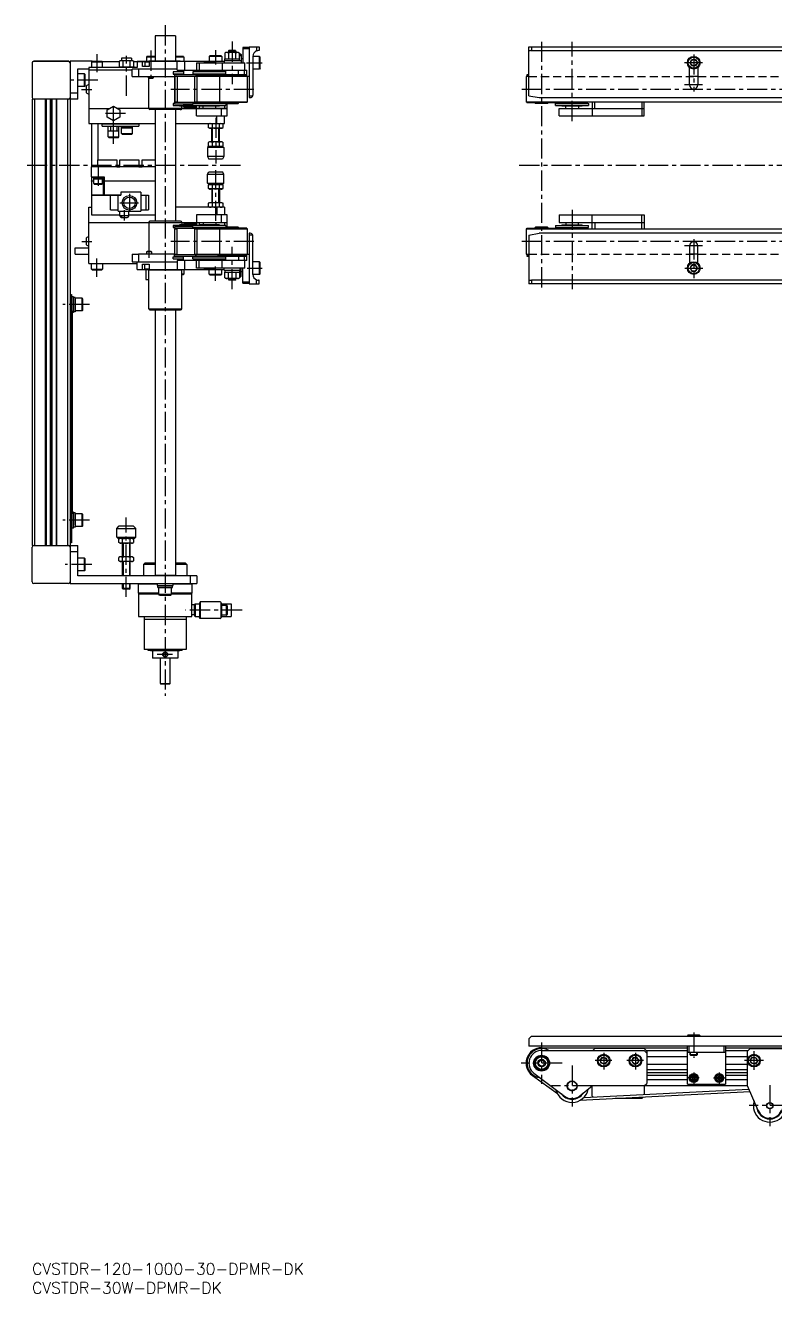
# Model space of a CAD drawing. Extents: x -5 to 1669, y -24 to 976.
# Drawn here: x -5 to 586, y -24 to 976 of the extents above; entities that cross this region are included whole.
import ezdxf

# ---------------------------------------------------------------- set-up
doc = ezdxf.new("R2010")
doc.units = 0
doc.header["$LTSCALE"] = 0.5
doc.linetypes.add('CENTER', pattern=[50.8, 31.75, -6.35, 6.35, -6.35])
doc.linetypes.add('DASHED', pattern=[19.05, 12.7, -6.35])
doc.layers.get('0').update_dxf_attribs({"linetype": 'CONTINUOUS'})
for name, color, linetype in [('MSM_CENTER', 1, 'CENTER'), ('MSM_CONTINUOUS', 7, 'CONTINUOUS'), ('MSM_DASHED', 4, 'DASHED'), ('MSM_NARROW', 5, 'CONTINUOUS'), ('MSM_PART_NUMBER', 7, 'CONTINUOUS')]:
    doc.layers.add(name, color=color, linetype=linetype)
doc.styles.get("Standard").update_dxf_attribs({"font": 'txt.shx', "height": 8, "bigfont": 'bigfont.shx'})

# ---------------------------------------------------------------- blocks, each defined once
blk = doc.blocks.new('*U88')
at = {"layer": 'MSM_PART_NUMBER'}
blk.add_text('CVSTDR-120-1000-30-DPMR-DK', height=9, dxfattribs=at).set_placement((0, -9))
blk = doc.blocks.new('*U89')
at = {"layer": 'MSM_PART_NUMBER'}
blk.add_text('CVSTDR-30W-DPMR-DK', height=9, dxfattribs=at).set_placement((0, -24))

msp = doc.modelspace()

# ---------------------------------------------------------------- linework, layer by layer
at = {"color": 7, "linetype": 'CONTINUOUS'}
for radius, start, end in [(13, 163.4273, 16.5727), (10.5, 184.7247, 355.2753)]:
    msp.add_arc((581.8, 124.3), radius, start, end, dxfattribs=at)
at = {"layer": 'MSM_CENTER'}
for p, q in [((105, 976.4), (105, 447.5)), ((157.8, 963.5), (157.8, 930.1)), ((401.8, 963.4), (401.8, 768.4)), ((425.8, 900.9), (425.8, 963.4)), ((51.2, 953.7), (51.2, 939.4)), ((74.5, 920.9), (74.5, 952.4)), ((93.7, 956.4), (93.7, 932.7)), ((144.7, 956.9), (144.7, 945.5)), ((521.8, 953.4), (521.8, 924.1)), ((169.2, 946.9), (181.5, 946.9)), ((528.8, 946.9), (514.6, 946.9)), ((528.8, 946.9), (514.6, 946.9)), ((51.9, 933.1), (30.9, 933.1)), ((39.1, 925.9), (47.1, 925.9)), ((175, 925.9), (109.3, 925.9)), ((1418, 925.9), (385.6, 925.9)), ((528.8, 929.4), (514.6, 929.4)), ((64.3, 896.8), (64.3, 915.2)), ((73.7, 906.9), (56.1, 906.9)), ((64.3, 882.8), (64.3, 901.2)), ((144.8, 903.4), (144.8, 867.5)), ((164.3, 865.9), (-5.3, 865.9)), ((164.3, 865.9), (-5.3, 865.9)), ((144.8, 822.1), (144.8, 862.2)), ((1416.1, 865.9), (383.7, 865.9)), ((52.1, 859.7), (52.1, 849.7)), ((76.8, 843.5), (76.8, 829.2)), ((69.2, 836.4), (84, 836.4)), ((72.8, 822.5), (72.8, 830.7)), ((425.8, 830.9), (425.8, 768.4)), ((39.2, 806), (47.1, 806)), ((175, 805.9), (109.3, 805.9)), ((157.8, 768.3), (157.8, 801.7)), ((1418, 805.9), (385.6, 805.9)), ((528.8, 802.4), (514.6, 802.4)), ((521.8, 807.6), (521.8, 776.9)), ((51.2, 778.1), (51.2, 792.4)), ((92.3, 793), (92.3, 799.1)), ((144.7, 774.8), (144.7, 786.2)), ((169.5, 784.9), (181.5, 784.9)), ((514.8, 784.9), (528.9, 784.9)), ((45.2, 756.1), (24.3, 756.1)), ((45.2, 586.1), (24.3, 586.1)), ((74.3, 525.5), (74.3, 588.3)), ((47.1, 551.1), (26.2, 551.1)), ((165.8, 515.1), (121.1, 515.1)), ((110.8, 480.1), (98.6, 480.1)), ((521.8, 182.1), (521.8, 162.1)), ((401.8, 174), (401.8, 141.6)), ((450.8, 166), (450.8, 152.9)), ((475.8, 166), (475.8, 152.9)), ((569.3, 167.3), (569.3, 152.4)), ((418, 157.8), (385.6, 157.8)), ((425.8, 156), (425.8, 123.6)), ((457.3, 159.8), (444.1, 159.8)), ((482.3, 159.8), (469.1, 159.8)), ((521.8, 150.5), (521.8, 141.6)), ((541.8, 150.5), (541.8, 141.6)), ((576.8, 159.8), (561.9, 159.8)), ((526.2, 146.1), (517.4, 146.1)), ((537.4, 146.1), (546.2, 146.1)), ((581.8, 140.5), (581.8, 108.1)), ((442, 139.8), (409.6, 139.8)), ((598, 124.3), (565.6, 124.3))]:
    msp.add_line(p, q, dxfattribs=at)
at = {"layer": 'MSM_CONTINUOUS'}
for p, q in [((113, 968.1), (97, 968.1)), ((97, 968.1), (97, 948.5)), ((113, 968.1), (113, 948.5)), ((74.5, 950.5), (70.5, 950.5)), ((70.5, 950.5), (70.5, 948.5)), ((78.5, 950.5), (74.5, 950.5)), ((78.5, 950.5), (78.5, 948.5)), ((90.6, 951.9), (90.2, 951.4)), ((97, 951.4), (90.2, 951.4)), ((90.2, 951.4), (90.2, 947.9)), ((97, 951.9), (90.6, 951.9)), ((119.4, 951.9), (113, 951.9)), ((119.8, 951.4), (113, 951.4)), ((119.4, 951.9), (119.8, 951.4)), ((119.8, 951.4), (119.8, 947.9)), ((140.3, 952.3), (139.7, 951.7)), ((149.7, 951.7), (139.7, 951.7)), ((139.7, 951.7), (139.7, 947.9)), ((149.1, 952.3), (140.3, 952.3)), ((149.1, 952.3), (149.7, 951.7)), ((149.7, 951.7), (149.7, 947.9)), ((152.8, 955), (152, 954.5)), ((152, 954.5), (152, 950)), ((162.8, 955), (152.8, 955)), ((155.3, 956.4), (154.8, 955.8)), ((160.8, 955.8), (154.8, 955.8)), ((154.8, 955.8), (154.8, 955)), ((154.9, 954.5), (154.9, 950)), ((160.3, 956.4), (155.3, 956.4)), ((160.3, 956.4), (160.8, 955.8)), ((160.7, 950), (160.7, 954.5)), ((160.8, 955.8), (160.8, 955)), ((162.8, 955), (163.6, 954.5)), ((164.2, 953.9), (163.5, 953.9)), ((164.8, 953.3), (163.5, 953.3)), ((164.2, 952.9), (163.5, 952.9)), ((164.8, 952.3), (163.5, 952.3)), ((163.6, 950), (163.6, 954.5)), ((164.2, 953.9), (164.8, 953.3)), ((164.2, 952.9), (164.8, 952.3)), ((164.8, 953.3), (164.8, 946.9)), ((166.1, 958.9), (166.1, 946.9)), ((171.1, 958.9), (166.1, 958.9)), ((171.1, 957.9), (166.1, 957.9)), ((171.1, 959.4), (171.1, 919.4)), ((171.1, 959.4), (179.1, 959.4)), ((174.1, 951.9), (174.1, 921.4)), ((179.4, 951.9), (174.1, 951.9)), ((177.1, 959.4), (177.1, 956.1)), ((179.1, 956.4), (178.6, 956.4)), ((179.1, 959.4), (179.1, 956.4)), ((179.4, 941.9), (179.4, 951.9)), ((180, 951.3), (179.4, 951.9)), ((180, 942.5), (180, 951.3)), ((391.8, 959.4), (1411.8, 959.4)), ((391.8, 920.9), (391.8, 959.4)), ((393.3, 956.4), (1411.8, 956.4)), ((393.8, 959.4), (393.8, 956.4)), ((0, 946.8), (0, 919.4)), ((1.3, 948.1), (28.7, 948.1)), ((28.7, 948.1), (1.3, 948.1)), ((47.4, 948.1), (30, 948.1)), ((30, 948.1), (30, 536.4)), ((36, 918.1), (36, 942.1)), ((36, 942.1), (44.8, 942.1)), ((83, 943.2), (44.8, 943.2)), ((44.8, 943.2), (44.8, 898.9)), ((79, 940.9), (44.8, 940.9)), ((47.5, 948.2), (47, 947.7)), ((47, 947.7), (55.5, 947.7)), ((47, 947.7), (47, 943.2)), ((47.5, 948.2), (55, 948.2)), ((79, 940.9), (50.8, 940.9)), ((55.5, 947.7), (55, 948.2)), ((55.2, 947.9), (68.8, 947.9)), ((55.5, 943.2), (55.5, 947.7)), ((80.8, 943.5), (68.3, 943.5)), ((80.8, 943.5), (68.3, 943.5)), ((68.3, 943.5), (68.3, 943.2)), ((69.5, 948.5), (68.7, 948)), ((68.7, 948), (68.7, 943.5)), ((68.8, 948), (68.8, 948)), ((68.8, 943.5), (68.8, 943.5)), ((79.5, 948.5), (69.5, 948.5)), ((71.6, 948), (71.6, 943.5)), ((71.6, 943.5), (71.7, 943.5)), ((77.3, 943.5), (77.4, 943.5)), ((77.4, 943.5), (77.4, 948)), ((79.5, 948.5), (78.8, 948.5)), ((79, 935.9), (79, 941.9)), ((114.3, 941.9), (79, 941.9)), ((79.5, 948.5), (80.3, 948)), ((80.2, 947.9), (90.2, 947.9)), ((80.3, 943.5), (80.3, 948)), ((80.8, 943.5), (80.8, 943.2)), ((151.6, 947.9), (83, 947.9)), ((83, 947.9), (83, 943.2)), ((84, 941.9), (84, 935.9)), ((87, 943.8), (87, 947.9)), ((92.3, 943.8), (87, 943.8)), ((89.2, 947.8), (88.8, 947.4)), ((92.3, 947.4), (88.8, 947.4)), ((88.8, 947.4), (88.8, 943.8)), ((92.3, 947.8), (89.2, 947.8)), ((89.6, 947.9), (89.6, 947.8)), ((91.7, 947.9), (92, 948.2)), ((93.3, 948.2), (92, 948.2)), ((92.3, 947.9), (92.3, 943.8)), ((93.3, 948.5), (116.7, 948.5)), ((93.3, 947.9), (93.3, 948.5)), ((114.3, 940.9), (114.3, 947.9)), ((114.3, 940.9), (169.3, 940.9)), ((116.7, 947.9), (116.7, 948.5)), ((119.3, 940.9), (119.3, 937.4)), ((120.4, 940.9), (120.4, 947.9)), ((129.3, 939.6), (129.3, 940.9)), ((129.8, 946.9), (131.8, 946.9)), ((129.8, 946.9), (129.8, 940.9)), ((131.8, 946.9), (131.8, 940.9)), ((131.8, 946.9), (167.8, 946.9)), ((134.8, 939.9), (134.8, 940.9)), ((136.1, 947.4), (135.8, 947.1)), ((143.8, 947.1), (135.8, 947.1)), ((135.8, 947.1), (135.8, 946.9)), ((143.5, 947.4), (136.1, 947.4)), ((139.8, 947.4), (139.8, 947.9)), ((143.5, 947.4), (143.8, 947.1)), ((143.8, 947.1), (143.8, 946.9)), ((144.8, 940.9), (144.8, 939.9)), ((149.8, 946.9), (149.8, 940.9)), ((157.8, 948.5), (151.6, 948.5)), ((164.8, 948.5), (151.6, 948.5)), ((151.6, 948.5), (151.6, 946.9)), ((152, 950), (163.6, 950)), ((152.1, 948.5), (152.1, 950)), ((152.8, 937.4), (152.8, 940.9)), ((162.8, 937.4), (162.8, 940.9)), ((163.5, 948.5), (163.5, 950)), ((166.1, 949.9), (164.8, 949.9)), ((167.3, 940.9), (167.3, 937.4)), ((167.8, 940.9), (167.8, 946.9)), ((169.3, 935.9), (169.3, 940.9)), ((179.4, 941.9), (174.1, 941.9)), ((180, 942.5), (179.4, 941.9)), ((518.5, 929.4), (518.5, 943.1)), ((518.9, 946.9), (520.3, 949.4)), ((520.3, 944.4), (518.9, 946.9)), ((520.3, 949.4), (523.2, 949.4)), ((523.2, 944.4), (520.3, 944.4)), ((523.2, 949.4), (524.7, 946.9)), ((524.7, 946.9), (523.2, 944.4)), ((525, 943.1), (525, 929.4)), ((41.4, 938.1), (36, 938.1)), ((41.4, 928.1), (41.4, 938.1)), ((42, 937.5), (41.4, 938.1)), ((42, 933.1), (42, 937.5)), ((42, 928.7), (42, 933.1)), ((79, 935.9), (112.6, 935.9)), ((91.7, 935), (91.7, 935.9)), ((91.7, 935.1), (95.7, 935.1)), ((91.7, 935.1), (95.7, 935.1)), ((92.1, 934.7), (91.7, 935)), ((92, 910.9), (92, 934.8)), ((92.1, 934.7), (95.3, 934.7)), ((92.1, 934.7), (95.2, 934.7)), ((92.1, 934.7), (95.2, 934.7)), ((92.1, 934.7), (95.3, 934.7)), ((95.3, 934.7), (95.7, 935.1)), ((95.7, 935.1), (95.7, 935.9)), ((119.3, 939.6), (111.3, 939.6)), ((111.3, 939.6), (111.3, 937.9)), ((119.3, 937.9), (111.3, 937.9)), ((111.3, 937.9), (113.6, 937.4)), ((129.1, 937.4), (112.3, 937.4)), ((112.3, 937.4), (112.3, 936.4)), ((112.3, 936.4), (129.1, 936.4)), ((112.6, 915.9), (112.6, 935.9)), ((114.3, 935.9), (112.6, 935.9)), ((112.6, 935.9), (112.6, 935.9)), ((112.6, 935.9), (112.6, 915.9)), ((113.7, 936.4), (113.7, 935.9)), ((113.7, 936.4), (113.7, 935.9)), ((113.8, 936.4), (113.8, 935.9)), ((114, 936.4), (114, 935.9)), ((114.3, 936.4), (114.3, 915.4)), ((119.3, 939.9), (116.3, 939.9)), ((116.3, 939.9), (116.3, 939.6)), ((152.8, 939.6), (126.8, 939.6)), ((126.8, 939.6), (126.8, 937.9)), ((137.7, 937.9), (126.8, 937.9)), ((126.8, 937.9), (129.1, 937.4)), ((171.1, 935.9), (128.1, 935.9)), ((128.1, 935.9), (128.1, 915.9)), ((129.1, 937.4), (138.1, 937.4)), ((129.1, 937.4), (129.1, 937.4)), ((129.1, 937.4), (129.1, 935.9)), ((129.1, 937.4), (129.1, 935.9)), ((129.1, 937.4), (129.1, 935.9)), ((131.8, 939.9), (129.3, 939.9)), ((130.7, 937.4), (130.3, 937.4)), ((130.3, 915.9), (130.3, 935.9)), ((147.8, 939.9), (131.8, 939.9)), ((131.8, 939.6), (131.8, 939.9)), ((134.1, 937.4), (133.3, 937.4)), ((152.8, 937.9), (137.7, 937.9)), ((138.6, 937.4), (137.7, 937.4)), ((138.1, 937.4), (146.3, 937.4)), ((143.4, 937.4), (142.4, 937.4)), ((169.3, 937.4), (146.3, 937.4)), ((146.3, 936.9), (146.3, 937.4)), ((146.3, 936.9), (169.3, 936.9)), ((147.8, 939.9), (147.8, 939.6)), ((147.8, 935.9), (147.8, 936.9)), ((147.8, 936.9), (147.8, 935.9)), ((147.9, 935.9), (147.9, 915.9)), ((152.8, 937.9), (150.5, 937.4)), ((167.8, 935.9), (167.8, 936.9)), ((170, 915.9), (170, 935.9)), ((389.6, 935.9), (389.6, 915.9)), ((391.8, 935.9), (389.6, 935.9)), ((390.3, 937.4), (390.3, 936.9)), ((391.8, 937.4), (390.3, 937.4)), ((391.8, 936.9), (390.3, 936.9)), ((525, 935.9), (518.5, 935.9)), ((30, 923.1), (36, 923.1)), ((41.4, 928.1), (36, 928.1)), ((42, 928.7), (41.4, 928.1)), ((42.6, 928.4), (42.6, 923.4)), ((171.1, 920.9), (174, 920.9)), ((391.8, 920.9), (399.8, 919.4)), ((36, 918.1), (0, 918.1)), ((0, 918.1), (0, 566.1)), ((2, 918.1), (2, 566.1)), ((10.7, 566.1), (10.7, 918.1)), ((11, 918.1), (11, 566.1)), ((14.5, 566.1), (14.5, 918.1)), ((15, 918.1), (15, 566.1)), ((15.5, 918.1), (15.5, 566.1)), ((19, 918.1), (19, 566.1)), ((19.3, 918.1), (19.3, 566.1)), ((28, 918.1), (28, 566.1)), ((44.8, 910.9), (61.2, 910.9)), ((59.3, 909.8), (64.3, 912.7)), ((64.3, 912.7), (69.3, 909.8)), ((92, 910.9), (67.4, 910.9)), ((118, 910.8), (92, 910.8)), ((112.3, 915.1), (111.3, 914.8)), ((111.3, 914.8), (112.3, 914.8)), ((111.3, 914.8), (111.3, 913.2)), ((111.3, 913.2), (126.8, 913.2)), ((129.1, 915.4), (112.3, 915.4)), ((112.3, 915.4), (112.3, 914.4)), ((112.3, 914.4), (126.8, 914.4)), ((114.3, 915.9), (112.6, 915.9)), ((112.6, 915.9), (112.6, 915.9)), ((113.7, 915.9), (113.7, 915.4)), ((113.7, 915.9), (113.7, 915.4)), ((113.8, 915.9), (113.8, 915.4)), ((114, 915.9), (114, 915.4)), ((116.3, 912.9), (116.3, 913.2)), ((116.3, 912.9), (129.8, 912.9)), ((118, 910.8), (118, 912.9)), ((153.8, 910.9), (118, 910.9)), ((118, 910.9), (153.8, 910.9)), ((119.3, 913.9), (119.3, 914.4)), ((119.3, 913.9), (126.8, 913.9)), ((119.6, 913.6), (119.3, 913.9)), ((119.3, 912.4), (119.3, 912.9)), ((119.3, 912.4), (129.3, 912.4)), ((119.6, 912.1), (119.3, 912.4)), ((119.6, 913.6), (123.7, 913.6)), ((119.6, 912.1), (123.7, 912.1)), ((123.7, 913.6), (126.8, 913.6)), ((123.7, 912.1), (129, 912.1)), ((126.8, 914.8), (129.1, 915.4)), ((126.8, 914.8), (152.8, 914.8)), ((126.8, 913.2), (126.8, 914.8)), ((126.8, 913.2), (152.8, 913.2)), ((130.3, 915.9), (128.1, 915.9)), ((129, 912.1), (129.3, 912.4)), ((129, 910.9), (129, 912.1)), ((129.1, 915.4), (129.1, 915.4)), ((169.3, 915.4), (129.1, 915.4)), ((129.3, 912.4), (129.3, 912.9)), ((129.8, 910.9), (129.8, 913.2)), ((129.8, 904.9), (129.8, 910.9)), ((170, 915.9), (130.3, 915.9)), ((130.3, 915.4), (130.7, 915.4)), ((131.8, 913.2), (131.8, 910.9)), ((131.8, 912.9), (147.8, 912.9)), ((133.3, 915.4), (134.1, 915.4)), ((134.8, 910.9), (134.8, 912.9)), ((137.7, 915.4), (138.6, 915.4)), ((142.4, 915.4), (143.4, 915.4)), ((144.8, 910.9), (144.8, 912.9)), ((147.8, 912.9), (147.8, 913.2)), ((149.5, 904.9), (149.5, 910.9)), ((150.5, 915.4), (152.8, 914.8)), ((151.8, 915.4), (151.8, 915.1)), ((151.8, 913.2), (151.8, 910.9)), ((152.8, 914.9), (152.8, 915.4)), ((152.8, 914.9), (162.8, 914.9)), ((153.1, 914.6), (152.8, 914.9)), ((152.8, 914.8), (152.8, 913.2)), ((153.1, 914.6), (162.5, 914.6)), ((153.8, 904.9), (153.8, 914.6)), ((162.5, 914.6), (162.8, 914.9)), ((162.8, 914.9), (162.8, 915.4)), ((169.3, 915.4), (169.3, 915.9)), ((171.1, 919.4), (172.1, 919.4)), ((1414, 915.9), (389.6, 915.9)), ((390.3, 915.9), (390.3, 915.4)), ((390.3, 915.4), (413.3, 915.4)), ((396.8, 915.4), (396.8, 914.9)), ((396.8, 914.9), (397.1, 914.6)), ((396.8, 914.9), (406.8, 914.9)), ((406.5, 914.6), (397.1, 914.6)), ((399.8, 919.4), (1403.8, 919.4)), ((406.5, 914.6), (406.8, 914.9)), ((406.8, 914.9), (406.8, 915.4)), ((412.8, 914.8), (415.1, 915.4)), ((412.8, 914.8), (438.8, 914.8)), ((412.8, 913.2), (412.8, 914.8)), ((412.8, 913.2), (438.8, 913.2)), ((413.3, 915.4), (413.3, 915.9)), ((415.1, 915.9), (415.1, 915.4)), ((436.5, 915.4), (415.1, 915.4)), ((415.8, 910.9), (482.8, 910.9)), ((415.8, 904.9), (415.8, 910.9)), ((417.8, 912.9), (417.8, 913.2)), ((417.8, 912.9), (433.8, 912.9)), ((420.8, 910.9), (420.8, 912.9)), ((430.8, 912.9), (430.8, 910.9)), ((433.8, 913.2), (433.8, 912.9)), ((436.4, 915.9), (436.4, 915.4)), ((436.5, 915.4), (438.8, 914.8)), ((438.8, 914.8), (438.8, 913.2)), ((441.8, 915.9), (441.8, 904.9)), ((443.8, 910.9), (443.8, 915.9)), ((480.8, 915.9), (480.8, 904.9)), ((482.8, 904.9), (482.8, 915.9)), ((59.3, 904), (59.3, 909.8)), ((64.3, 901.1), (59.3, 904)), ((69.3, 904), (64.3, 901.1)), ((69.3, 909.8), (69.3, 904)), ((117.1, 909.9), (92.9, 909.9)), ((97, 909.9), (97, 821.9)), ((113, 909.9), (113, 821.9)), ((129.8, 904.9), (153.8, 904.9)), ((145.8, 898.9), (145.8, 904.9)), ((151.8, 898.9), (151.8, 904.9)), ((415.8, 904.9), (482.8, 904.9)), ((44.8, 898.9), (50.8, 898.9)), ((46.8, 898.9), (46.8, 870.4)), ((50.8, 898.9), (97, 898.9)), ((51.8, 898.9), (51.8, 870.4)), ((55.3, 898.8), (84.3, 898.8)), ((55.3, 896.8), (55.3, 898.8)), ((55.3, 896.8), (84.3, 896.8)), ((57.3, 898.9), (57.3, 898.8)), ((59.3, 898.8), (59.3, 898.9)), ((80.3, 898.8), (59.3, 898.8)), ((60.1, 888.4), (60.1, 896.8)), ((68.5, 892.9), (60.1, 892.9)), ((61.8, 896.8), (61.8, 892.9)), ((66.8, 896.8), (66.8, 892.9)), ((68.5, 888.4), (68.5, 896.8)), ((70.6, 891), (70.6, 896.8)), ((79.1, 895.5), (70.6, 895.5)), ((70.6, 895.5), (79.1, 895.5)), ((70.6, 895.5), (79.1, 895.5)), ((70.6, 891), (79.1, 891)), ((71, 890.5), (70.6, 891)), ((71, 890.5), (74.8, 890.5)), ((74.8, 890.5), (78.6, 890.5)), ((78.6, 890.5), (79.1, 891)), ((79.1, 891), (79.1, 896.8)), ((80.3, 898.9), (80.3, 898.8)), ((82.3, 898.8), (82.3, 898.9)), ((84.3, 898.8), (84.3, 896.8)), ((113, 898.9), (151.8, 898.9)), ((139.8, 898.9), (139, 898.4)), ((139, 898.4), (139, 895.7)), ((139.8, 895.3), (139, 895.7)), ((149.8, 895.3), (139.8, 895.3)), ((141.8, 884.5), (141.8, 895.3)), ((141.9, 898.4), (141.9, 895.7)), ((147.7, 895.7), (147.7, 898.4)), ((147.8, 884.5), (147.8, 895.3)), ((149.8, 898.9), (150.6, 898.4)), ((149.8, 895.3), (150.6, 895.7)), ((150.6, 895.7), (150.6, 898.4)), ((60.1, 888.4), (68.5, 888.4)), ((60.5, 887.9), (60.1, 888.4)), ((60.5, 887.9), (64.3, 887.9)), ((64.3, 887.9), (68.1, 887.9)), ((68.1, 887.9), (68.5, 888.4)), ((139.3, 880.9), (138.3, 879.9)), ((139.8, 884.5), (139, 884)), ((139, 884), (139, 881.3)), ((139.8, 880.9), (139, 881.3)), ((150.3, 880.9), (139.3, 880.9)), ((149.8, 884.5), (139.8, 884.5)), ((141.9, 884), (141.9, 881.3)), ((147.7, 881.3), (147.7, 884)), ((149.8, 884.5), (150.6, 884)), ((149.8, 880.9), (150.6, 881.3)), ((150.3, 880.9), (151.3, 879.9)), ((150.6, 881.3), (150.6, 884)), ((46.8, 870.4), (46.8, 864.9)), ((51.8, 870.4), (66.8, 870.4)), ((51.8, 864.9), (51.8, 870.4)), ((66.8, 870.4), (66.8, 864.9)), ((69.3, 870.4), (84.3, 870.4)), ((69.3, 864.9), (69.3, 870.4)), ((84.3, 870.4), (84.3, 864.9)), ((86.8, 870.4), (97, 870.4)), ((86.8, 864.9), (86.8, 870.4)), ((138.3, 879.9), (138.3, 872.9)), ((151.3, 879.9), (138.3, 879.9)), ((151.3, 872.9), (138.3, 872.9)), ((138.3, 872.9), (139.3, 870.9)), ((150.3, 870.9), (139.3, 870.9)), ((151.3, 872.9), (150.3, 870.9)), ((151.3, 879.9), (151.3, 872.9)), ((97, 864.9), (46.8, 864.9)), ((46.8, 856.9), (46.8, 864.9)), ((52.1, 864.9), (52.1, 856.9)), ((66.8, 864.9), (69.3, 864.9)), ((84.3, 864.9), (86.8, 864.9)), ((138.3, 858.9), (139.3, 860.9)), ((139.3, 860.9), (150.3, 860.9)), ((151.3, 858.9), (150.3, 860.9)), ((46.8, 856.9), (56.9, 856.9)), ((46.8, 856.9), (46.8, 853.6)), ((46.8, 853.6), (48.6, 853.6)), ((46.8, 853.5), (46.8, 842.5)), ((48.6, 853.5), (46.8, 853.5)), ((46.9, 853.5), (46.9, 853.6)), ((48.1, 856.1), (48.1, 856.9)), ((48.1, 856.1), (56.1, 856.1)), ((48.6, 851.5), (48.6, 856.1)), ((55.6, 855.1), (48.6, 855.1)), ((55.6, 855.1), (48.6, 855.1)), ((55.6, 855.1), (48.6, 855.1)), ((48.6, 851.5), (55.6, 851.5)), ((48.6, 851.5), (49, 851.1)), ((49, 851.1), (55.2, 851.1)), ((55.6, 851.5), (55.2, 851.1)), ((55.6, 851.5), (55.6, 856.1)), ((55.6, 853.6), (56.2, 853.6)), ((55.6, 853.5), (56.2, 853.5)), ((56.1, 856.1), (56.1, 856.9)), ((56.2, 856.9), (56.2, 853.6)), ((56.2, 853.6), (56.9, 853.6)), ((56.2, 853.6), (56.2, 853.5)), ((56.2, 853.5), (56.2, 842.5)), ((56.9, 853.5), (56.2, 853.5)), ((56.9, 856.9), (56.9, 853.6)), ((56.9, 853.6), (59.9, 853.6)), ((56.9, 853.5), (56.9, 842.5)), ((59.9, 853.5), (56.9, 853.5)), ((57, 853.5), (57, 853.6)), ((59.9, 853.6), (97, 853.6)), ((97, 853.5), (59.9, 853.5)), ((138.3, 851.9), (138.3, 858.9)), ((138.3, 858.9), (151.3, 858.9)), ((139.3, 850.9), (138.3, 851.9)), ((138.3, 851.9), (151.3, 851.9)), ((139.8, 850.9), (139, 850.4)), ((139, 850.4), (139, 847.7)), ((139.3, 850.9), (150.3, 850.9)), ((141.9, 850.4), (141.9, 847.7)), ((147.7, 847.7), (147.7, 850.4)), ((149.8, 850.9), (150.6, 850.4)), ((150.3, 850.9), (151.3, 851.9)), ((150.6, 847.7), (150.6, 850.4)), ((151.3, 851.9), (151.3, 858.9)), ((46.8, 842.5), (69.9, 842.5)), ((69.9, 842.5), (46.8, 842.5)), ((46.8, 842.5), (46.8, 826.9)), ((46.9, 842.5), (46.9, 842.5)), ((48.6, 842.5), (48.6, 842.5)), ((51.7, 842.5), (51.7, 842.5)), ((56.2, 842.5), (56.2, 842.5)), ((57, 842.5), (57, 842.5)), ((59.9, 842.5), (59.9, 842.5)), ((61.8, 830.9), (61.8, 842.4)), ((61.8, 842.4), (64, 842.4)), ((64, 842.4), (67.8, 842.4)), ((67.8, 829.9), (67.8, 842.4)), ((67.8, 842.4), (69.9, 842.4)), ((69.9, 844.9), (69.9, 842.4)), ((85.8, 844.9), (69.9, 844.9)), ((85.8, 844.9), (85.8, 829.9)), ((85.8, 842.4), (91.8, 842.4)), ((89.6, 842.4), (89.6, 830.9)), ((91.8, 842.4), (91.8, 830.9)), ((139.8, 847.3), (139, 847.7)), ((149.8, 847.3), (139.8, 847.3)), ((141.8, 847.3), (141.8, 836.5)), ((147.8, 847.3), (147.8, 836.5)), ((149.8, 847.3), (150.6, 847.7)), ((44.8, 788.6), (44.8, 832.9)), ((44.8, 832.9), (46.8, 832.9)), ((61.8, 830.9), (64, 830.9)), ((64, 830.9), (67.8, 830.9)), ((85.8, 830.9), (89.6, 830.9)), ((89.6, 830.9), (91.8, 830.9)), ((151.8, 832.9), (113, 832.9)), ((139.8, 836.5), (139, 836)), ((139, 836), (139, 833.3)), ((139.8, 832.9), (139, 833.3)), ((149.8, 836.5), (139.8, 836.5)), ((139.8, 832.9), (140.2, 832.9)), ((139.8, 832.9), (140.2, 832.9)), ((141.9, 836), (141.9, 833.3)), ((145.8, 832.9), (145.8, 826.9)), ((147.7, 833.3), (147.7, 836)), ((148.8, 832.9), (149.8, 832.9)), ((149.8, 836.5), (150.6, 836)), ((149.8, 832.9), (150.6, 833.3)), ((150.6, 833.3), (150.6, 836)), ((151.8, 832.9), (151.8, 826.9)), ((151.8, 832.9), (151.8, 826.9)), ((151.8, 832.9), (151.8, 826.9)), ((44.8, 820.9), (92, 820.9)), ((46.8, 826.9), (69.3, 826.9)), ((67.8, 829.9), (85.8, 829.9)), ((69.3, 826.2), (69.3, 829.9)), ((76.3, 826.2), (69.3, 826.2)), ((70.2, 825.9), (70.5, 825.9)), ((70.6, 824.9), (75, 824.9)), ((76.3, 826.2), (76.3, 829.9)), ((76.3, 826.9), (97, 826.9)), ((92, 820.9), (92, 798)), ((92, 820.9), (118, 820.9)), ((117.1, 821.9), (92.9, 821.9)), ((118, 820.9), (153.8, 820.9)), ((118, 820.9), (118, 818.9)), ((129, 819.7), (129, 820.9)), ((129.8, 826.9), (129.8, 818.6)), ((153.8, 826.9), (129.8, 826.9)), ((131.8, 820.9), (131.8, 818.6)), ((134.8, 820.9), (134.8, 818.9)), ((144.8, 820.9), (144.8, 818.9)), ((149.5, 820.9), (149.5, 826.9)), ((151.8, 820.9), (151.8, 818.6)), ((153.8, 817.2), (153.8, 826.9)), ((415.8, 826.9), (482.8, 826.9)), ((415.8, 826.9), (415.8, 820.9)), ((415.8, 820.9), (482.8, 820.9)), ((420.8, 820.9), (420.8, 818.9)), ((430.8, 818.9), (430.8, 820.9)), ((441.8, 815.9), (441.8, 826.9)), ((443.8, 820.9), (443.8, 815.9)), ((480.8, 815.9), (480.8, 826.9)), ((482.8, 826.9), (482.8, 815.9)), ((124.3, 818.6), (111.3, 818.6)), ((111.3, 818.6), (111.3, 816.9)), ((112.3, 816.9), (111.3, 816.9)), ((111.3, 816.9), (112.3, 816.7)), ((124.3, 817.4), (112.3, 817.4)), ((112.3, 817.4), (112.3, 816.4)), ((112.3, 816.4), (124.3, 816.4)), ((112.6, 795.9), (112.6, 815.9)), ((112.6, 815.9), (114.3, 815.9)), ((112.6, 815.9), (112.6, 815.9)), ((112.6, 795.9), (112.6, 815.9)), ((113.7, 815.9), (113.7, 816.4)), ((113.7, 816.4), (113.7, 815.9)), ((113.9, 815.9), (113.9, 816.4)), ((114.3, 795.4), (114.3, 816.4)), ((124.3, 818.9), (116.3, 818.9)), ((116.3, 818.9), (116.3, 818.6)), ((119.6, 819.7), (119.3, 819.4)), ((124.9, 819.4), (119.3, 819.4)), ((119.3, 819.4), (119.3, 818.9)), ((119.6, 818.2), (119.3, 817.9)), ((124.9, 817.9), (119.3, 817.9)), ((119.3, 817.9), (119.3, 817.4)), ((129, 819.7), (119.6, 819.7)), ((126.8, 818.2), (119.6, 818.2)), ((129.8, 818.9), (124.3, 818.9)), ((126.8, 818.6), (124.3, 818.6)), ((126.8, 817.4), (124.3, 817.4)), ((124.3, 816.4), (129.1, 816.4)), ((129.3, 819.4), (124.9, 819.4)), ((126.8, 817.9), (124.9, 817.9)), ((152.8, 818.6), (126.8, 818.6)), ((126.8, 816.9), (126.8, 818.6)), ((152.8, 816.9), (126.8, 816.9)), ((126.8, 816.9), (129.1, 816.4)), ((128.1, 815.9), (130.3, 815.9)), ((128.1, 815.9), (128.1, 795.9)), ((129, 819.7), (129.3, 819.4)), ((169.3, 816.4), (129.1, 816.4)), ((129.1, 815.9), (129.1, 816.4)), ((129.1, 816.4), (129.1, 816.4)), ((129.3, 819.4), (129.3, 818.9)), ((130.3, 795.9), (130.3, 815.9)), ((130.3, 815.9), (147.9, 815.9)), ((147.8, 818.9), (131.8, 818.9)), ((146.3, 815.9), (146.3, 816.4)), ((146.3, 816.4), (146.3, 815.9)), ((147.8, 818.9), (147.8, 818.6)), ((147.9, 815.9), (147.9, 795.9)), ((147.9, 815.9), (170, 815.9)), ((152.8, 816.9), (150.5, 816.4)), ((151.8, 816.7), (151.8, 816.4)), ((152.8, 818.6), (152.8, 816.9)), ((152.8, 816.9), (153.1, 817.2)), ((162.8, 816.9), (152.8, 816.9)), ((162.5, 817.2), (153.1, 817.2)), ((162.5, 817.2), (162.8, 816.9)), ((162.8, 816.9), (162.8, 816.4)), ((169.3, 816.4), (169.3, 815.9)), ((170, 795.9), (170, 815.9)), ((172.1, 812.4), (171.1, 812.4)), ((171.1, 812.4), (171.1, 810.9)), ((174, 810.9), (171.1, 810.9)), ((171.1, 810.9), (171.1, 772.4)), ((174.1, 779.9), (174.1, 810.4)), ((389.6, 815.9), (389.6, 795.9)), ((389.6, 815.9), (1414, 815.9)), ((390.3, 815.9), (390.3, 816.4)), ((390.3, 816.4), (413.3, 816.4)), ((391.8, 810.9), (399.8, 812.4)), ((391.8, 810.9), (391.8, 772.4)), ((396.8, 816.9), (397.1, 817.2)), ((396.8, 816.4), (396.8, 816.9)), ((396.8, 816.9), (406.8, 816.9)), ((406.5, 817.2), (397.1, 817.2)), ((1403.8, 812.4), (399.8, 812.4)), ((406.5, 817.2), (406.8, 816.9)), ((406.8, 816.9), (406.8, 816.4)), ((412.8, 818.6), (438.8, 818.6)), ((412.8, 818.6), (412.8, 816.9)), ((412.8, 816.9), (438.8, 816.9)), ((412.8, 816.9), (415.1, 816.4)), ((413.3, 816.4), (413.3, 815.9)), ((415.1, 815.9), (415.1, 816.4)), ((436.5, 816.4), (415.1, 816.4)), ((417.8, 818.9), (433.8, 818.9)), ((417.8, 818.9), (417.8, 818.6)), ((433.8, 818.6), (433.8, 818.9)), ((436.4, 815.9), (436.4, 816.4)), ((436.5, 816.4), (438.8, 816.9)), ((438.8, 816.9), (438.8, 818.6)), ((34, 800.9), (44.8, 800.9)), ((34, 795.9), (34, 800.9)), ((42.6, 808.5), (42.6, 803.5)), ((518.5, 802.4), (518.5, 788.7)), ((525, 788.7), (525, 802.4)), ((34, 795.9), (44.8, 795.9)), ((79, 795.9), (84, 795.9)), ((79, 795.9), (79, 789.9)), ((84, 795.9), (84, 789.9)), ((112.6, 795.9), (84, 795.9)), ((90.7, 798), (90.3, 797.6)), ((94.3, 797.6), (90.3, 797.6)), ((90.3, 797.6), (90.3, 795.9)), ((93.8, 798), (90.7, 798)), ((93.8, 798), (94.3, 797.6)), ((94.3, 797.6), (94.3, 795.9)), ((111.3, 793.8), (113.6, 794.4)), ((111.3, 793.8), (119.3, 793.8)), ((111.3, 792.2), (111.3, 793.8)), ((111.3, 792.2), (119.3, 792.2)), ((124.3, 795.4), (112.3, 795.4)), ((112.3, 794.4), (112.3, 795.4)), ((112.3, 794.4), (124.3, 794.4)), ((112.6, 795.9), (114.3, 795.9)), ((112.6, 795.9), (112.6, 795.9)), ((113.7, 795.4), (113.7, 795.9)), ((113.7, 795.9), (113.7, 795.4)), ((113.9, 795.4), (113.9, 795.9)), ((169.3, 790.9), (114.3, 790.9)), ((114.3, 790.9), (114.3, 783.9)), ((116.3, 791.9), (116.3, 792.2)), ((116.3, 791.9), (119.3, 791.9)), ((119.3, 790.9), (119.3, 794.4)), ((120.4, 783.9), (120.4, 790.9)), ((129.1, 795.4), (124.3, 795.4)), ((124.3, 794.4), (129.1, 794.4)), ((126.8, 793.8), (129.1, 794.4)), ((126.8, 793.8), (152.8, 793.8)), ((126.8, 792.2), (126.8, 793.8)), ((126.8, 792.2), (152.8, 792.2)), ((128.1, 795.9), (147.9, 795.9)), ((129.1, 794.4), (129.1, 795.9)), ((129.1, 795.9), (129.1, 794.4)), ((146.3, 794.4), (129.1, 794.4)), ((129.1, 794.4), (129.1, 794.4)), ((129.3, 792.2), (129.3, 791.9)), ((129.3, 791.9), (147.8, 791.9)), ((129.8, 784.9), (129.8, 790.9)), ((130.2, 794.4), (130.7, 794.4)), ((131.8, 792.2), (131.8, 791.9)), ((131.8, 784.9), (131.8, 790.9)), ((133.2, 794.4), (134, 794.4)), ((134.8, 791.9), (134.8, 790.9)), ((137.6, 794.4), (138.5, 794.4)), ((142.3, 794.4), (143.3, 794.4)), ((144.8, 790.9), (144.8, 791.9)), ((147.7, 794.9), (146.3, 794.9)), ((146.3, 794.9), (146.3, 794.4)), ((146.3, 794.4), (147.7, 794.4)), ((169.3, 794.9), (147.7, 794.9)), ((147.7, 794.4), (169.3, 794.4)), ((147.8, 795.9), (147.8, 794.9)), ((147.8, 791.9), (147.8, 792.2)), ((147.9, 795.9), (171.1, 795.9)), ((149.8, 784.9), (149.8, 790.9)), ((150.5, 794.4), (152.8, 793.8)), ((152.8, 790.9), (152.8, 794.4)), ((162.8, 794.4), (162.8, 790.9)), ((167.3, 794.4), (167.3, 790.9)), ((167.8, 795.9), (167.8, 794.9)), ((167.8, 784.9), (167.8, 790.9)), ((169.3, 790.9), (169.3, 795.9)), ((389.6, 795.9), (391.8, 795.9)), ((390.3, 794.9), (390.3, 794.4)), ((390.3, 794.9), (391.8, 794.9)), ((390.3, 794.4), (391.8, 794.4)), ((525, 795.9), (518.5, 795.9)), ((44.8, 788.6), (83, 788.6)), ((47, 784.1), (47, 788.6)), ((47, 784.1), (55.5, 784.1)), ((47.5, 783.6), (47, 784.1)), ((47.5, 783.6), (55, 783.6)), ((55.5, 784.1), (55, 783.6)), ((55.5, 788.6), (55.5, 784.1)), ((79, 789.9), (114.3, 789.9)), ((83, 783.9), (83, 789.9)), ((83, 783.9), (151.6, 783.9)), ((87, 788), (92.3, 788)), ((87, 783.9), (87, 788)), ((88.8, 784.4), (88.8, 788)), ((88.8, 784.4), (92.3, 784.4)), ((89.2, 784), (88.8, 784.4)), ((89.2, 784), (92.3, 784)), ((89.6, 783.9), (89.6, 784)), ((89.6, 783.9), (89.6, 775.9)), ((91.8, 783.9), (91.8, 775.9)), ((92, 752.8), (92, 783.3)), ((118, 783.3), (92, 783.3)), ((92.3, 788), (92.3, 783.9)), ((92.3, 783.9), (93.3, 783.9)), ((93.3, 783.3), (93.3, 783.9)), ((116.7, 783.9), (116.7, 783.3)), ((118, 752.8), (118, 783.3)), ((118, 780.4), (119.9, 780.4)), ((119.9, 780.4), (119.4, 779.9)), ((119.9, 780.4), (119.9, 783.9)), ((167.8, 784.9), (129.8, 784.9)), ((135.8, 784.7), (135.8, 784.9)), ((135.8, 784.7), (143.8, 784.7)), ((136.1, 784.4), (135.8, 784.7)), ((136.1, 784.4), (143.5, 784.4)), ((139.7, 780.1), (139.7, 783.9)), ((143.5, 784.4), (143.8, 784.7)), ((143.8, 784.7), (143.8, 784.9)), ((149.7, 780.1), (149.7, 783.9)), ((151.6, 783.3), (151.6, 784.9)), ((151.6, 783.3), (164.1, 783.3)), ((151.6, 783.3), (164.1, 783.3)), ((152, 781.8), (163.6, 781.8)), ((152, 777.2), (152, 781.8)), ((152.1, 783.3), (152.1, 781.8)), ((154.9, 777.2), (154.9, 781.8)), ((160.7, 781.8), (160.7, 777.2)), ((163.5, 783.3), (163.5, 781.8)), ((163.6, 781.8), (163.6, 777.2)), ((164.1, 783.3), (164.1, 784.9)), ((164.8, 778.5), (164.8, 784.9)), ((166.1, 781.9), (164.8, 781.9)), ((166.1, 772.9), (166.1, 784.9)), ((179.4, 789.9), (174.1, 789.9)), ((179.4, 779.9), (179.4, 789.9)), ((180, 789.3), (179.4, 789.9)), ((180, 780.5), (179.4, 779.9)), ((180, 780.5), (180, 789.3)), ((520.3, 787.4), (518.9, 784.9)), ((518.9, 784.9), (520.3, 782.4)), ((523.2, 787.4), (520.3, 787.4)), ((520.3, 782.4), (523.2, 782.4)), ((524.7, 784.9), (523.2, 787.4)), ((523.2, 782.4), (524.7, 784.9)), ((89.6, 775.9), (91.8, 775.9)), ((118, 779.9), (119.4, 779.9)), ((139.7, 780.1), (149.7, 780.1)), ((140.3, 779.5), (139.7, 780.1)), ((140.3, 779.5), (149.1, 779.5)), ((149.1, 779.5), (149.7, 780.1)), ((152.8, 776.8), (152, 777.2)), ((162.8, 776.8), (152.8, 776.8)), ((154.8, 775.9), (154.8, 776.8)), ((160.8, 775.9), (154.8, 775.9)), ((155.3, 775.4), (154.8, 775.9)), ((160.3, 775.4), (155.3, 775.4)), ((160.3, 775.4), (160.8, 775.9)), ((160.8, 775.9), (160.8, 776.8)), ((162.8, 776.8), (163.6, 777.2)), ((163.5, 779.5), (164.8, 779.5)), ((163.5, 778.9), (164.2, 778.9)), ((163.5, 778.5), (164.8, 778.5)), ((163.5, 777.9), (164.2, 777.9)), ((164.8, 779.5), (164.2, 778.9)), ((164.2, 777.9), (164.8, 778.5)), ((171.1, 773.9), (166.1, 773.9)), ((166.1, 772.9), (171.1, 772.9)), ((171.1, 772.4), (179.1, 772.4)), ((179.4, 779.9), (174.1, 779.9)), ((177.1, 772.4), (177.1, 775.6)), ((179.1, 775.4), (178.6, 775.4)), ((179.1, 772.4), (179.1, 775.4)), ((1411.8, 772.4), (391.8, 772.4)), ((393.3, 775.4), (393.8, 775.4)), ((1409.8, 775.4), (393.8, 775.4)), ((393.8, 775.4), (393.8, 772.4)), ((30, 764.1), (31, 764.1)), ((31, 764.1), (31, 568.1)), ((32.6, 762.3), (31, 762.3)), ((32.6, 749.8), (32.6, 762.3)), ((32.6, 749.8), (32.6, 762.3)), ((34.1, 761.8), (32.6, 761.8)), ((34.1, 750.3), (34.1, 761.8)), ((34.1, 761.8), (34.1, 750.3)), ((39.5, 761.1), (34.1, 761.1)), ((39.5, 751.1), (39.5, 761.1)), ((40.1, 760.5), (39.5, 761.1)), ((40.1, 751.7), (40.1, 760.5)), ((31.5, 751.1), (30, 751.1)), ((31.5, 751.1), (31.5, 591.1)), ((34.1, 750.3), (32.6, 750.3)), ((39.5, 751.1), (34.1, 751.1)), ((40.1, 751.7), (39.5, 751.1)), ((92, 752.8), (118, 752.8)), ((92.9, 751.9), (117.1, 751.9)), ((97, 751.9), (97, 542.6)), ((113, 751.9), (113, 542.6)), ((32.6, 749.8), (31.5, 749.8)), ((30, 601.1), (31, 601.1)), ((31, 599.1), (30, 599.1)), ((31, 592.1), (30, 592.1)), ((30, 591.1), (31, 591.1)), ((31, 591.1), (31.5, 591.1)), ((32.6, 592.3), (31.5, 592.3)), ((32.6, 580.8), (32.6, 592.3)), ((32.6, 579.8), (32.6, 592.3)), ((34.1, 591.8), (32.6, 591.8)), ((34.1, 582.1), (34.1, 591.8)), ((34.1, 591.8), (34.1, 580.6)), ((39.5, 591.1), (34.1, 591.1)), ((40.1, 590.5), (39.5, 591.1)), ((39.5, 588.8), (39.5, 591.1)), ((40.1, 581.7), (40.1, 590.5)), ((34.1, 580.6), (32.6, 580.6)), ((39.5, 581.1), (34.1, 581.1)), ((39.5, 581.1), (39.5, 588.8)), ((40.1, 581.7), (39.5, 581.1)), ((66.8, 579.6), (68.8, 581.6)), ((68.8, 581.6), (78.5, 581.6)), ((78.5, 581.6), (79.8, 581.6)), ((81.8, 579.6), (79.8, 581.6)), ((32.6, 579.8), (31, 579.8)), ((66.8, 579.6), (69.5, 579.6)), ((66.8, 572.6), (66.8, 579.6)), ((66.8, 572.6), (69.5, 572.6)), ((67.8, 571.6), (66.8, 572.6)), ((80.8, 571.6), (67.8, 571.6)), ((69.3, 571.6), (68.5, 571.1)), ((68.5, 568.4), (68.5, 571.1)), ((79.3, 571.6), (69.3, 571.6)), ((69.5, 579.6), (81.8, 579.6)), ((69.5, 572.6), (81.8, 572.6)), ((71.4, 568.4), (71.4, 571.1)), ((77.2, 571.1), (77.2, 568.4)), ((79.3, 571.6), (80.1, 571.1)), ((80.1, 571.1), (80.1, 568.4)), ((80.8, 571.6), (81.8, 572.6)), ((81.8, 572.6), (81.8, 579.6)), ((0, 566.1), (36, 566.1)), ((0, 537.4), (0, 564.8)), ((31, 568.1), (30, 568.1)), ((36, 561.1), (30, 561.1)), ((36, 542.1), (36, 566.1)), ((69.3, 568), (68.5, 568.4)), ((79.3, 568), (69.3, 568)), ((71.3, 557.2), (71.3, 568)), ((77.3, 557.2), (77.3, 568)), ((79.3, 568), (80.1, 568.4)), ((41.4, 556.1), (36, 556.1)), ((42, 555.5), (41.4, 556.1)), ((41.4, 546.1), (41.4, 556.1)), ((42, 551.1), (42, 555.5)), ((42, 546.7), (42, 551.1)), ((69.3, 557.2), (68.5, 556.7)), ((68.5, 554), (68.5, 556.7)), ((69.3, 553.6), (68.5, 554)), ((79.3, 557.2), (69.3, 557.2)), ((79.3, 553.6), (69.3, 553.6)), ((71.3, 542.1), (71.3, 553.6)), ((71.4, 554), (71.4, 556.7)), ((77.2, 556.7), (77.2, 554)), ((77.3, 542.1), (77.3, 553.6)), ((79.3, 557.2), (80.1, 556.7)), ((79.3, 553.6), (80.1, 554)), ((80.1, 556.7), (80.1, 554)), ((89, 552.1), (88, 551.1)), ((97, 551.1), (88, 551.1)), ((88, 551.1), (88, 542.1)), ((97, 552.1), (89, 552.1)), ((121, 552.1), (113, 552.1)), ((122, 551.1), (113, 551.1)), ((121, 552.1), (122, 551.1)), ((122, 551.1), (122, 542.1)), ((41.4, 546.1), (36, 546.1)), ((130, 542.1), (36, 542.1)), ((42, 546.7), (41.4, 546.1)), ((97, 542.6), (113, 542.6)), ((97, 542.6), (97.5, 542.1)), ((112.5, 542.1), (113, 542.6)), ((125, 536.1), (125, 542.1)), ((130, 542.1), (130, 536.1)), ((28.7, 536.1), (1.3, 536.1)), ((30.3, 536.1), (130, 536.1)), ((71.3, 532.2), (71.3, 536.1)), ((77.3, 532.2), (71.3, 532.2)), ((71.9, 531.6), (71.3, 532.2)), ((76.7, 531.6), (71.9, 531.6)), ((76.7, 531.6), (77.3, 532.2)), ((77.3, 532.2), (77.3, 536.1)), ((84, 528.6), (84, 536.1)), ((98.8, 535.6), (84, 535.6)), ((98.8, 534.5), (98.8, 536.1)), ((98.8, 534.5), (111.3, 534.5)), ((98.8, 534.5), (111.3, 534.5)), ((99.3, 533), (99.3, 534.5)), ((99.3, 533), (110.8, 533)), ((110.8, 533), (99.3, 533)), ((100, 527.6), (100, 533)), ((110, 527.6), (110, 533)), ((110.8, 533), (110.8, 534.5)), ((111.3, 534.5), (111.3, 536.1)), ((126, 535.6), (111.3, 535.6)), ((126, 536.1), (126, 528.6)), ((84, 528.6), (84.5, 528.1)), ((100, 528.6), (84, 528.6)), ((84, 528.1), (84, 510.1)), ((84, 528.1), (100, 528.1)), ((100, 527.6), (102.2, 527.6)), ((100.6, 527), (100, 527.6)), ((100.6, 527), (109.4, 527)), ((102.2, 527.6), (110, 527.6)), ((109.4, 527), (110, 527.6)), ((126, 528.6), (110, 528.6)), ((110, 528.1), (126, 528.1)), ((126, 528.6), (125.5, 528.1)), ((126, 510.1), (126, 528.1)), ((132.6, 521.6), (132.1, 520.7)), ((132.1, 520.7), (132.1, 509.4)), ((132.6, 521.6), (132.6, 508.6)), ((148.4, 521.6), (132.6, 521.6)), ((149.2, 520.1), (149.2, 520.9)), ((128, 519.3), (126, 519.3)), ((128, 511.3), (126, 511.3)), ((128, 511.3), (128, 519.3)), ((128.1, 519.6), (128.6, 520.1)), ((128.1, 519.6), (128.1, 510.6)), ((128.1, 510.6), (128.6, 510.1)), ((128.6, 520.1), (128.6, 510.1)), ((128.6, 520.1), (132.1, 520.1)), ((149.2, 510.1), (149.2, 520.1)), ((149.2, 520.1), (157, 520.1)), ((149.2, 520.1), (149.6, 518.7)), ((149.6, 511.4), (149.2, 510.1)), ((149.6, 511.4), (149.6, 518.7)), ((150.1, 519.1), (153.3, 519.1)), ((153.3, 511.1), (150.1, 511.1)), ((153.3, 511.1), (153.3, 519.1)), ((153.8, 518.6), (153.8, 511.6)), ((157, 520.1), (157, 510.1)), ((84, 510.1), (126, 510.1)), ((88.4, 510.1), (88.4, 484.1)), ((88.5, 508.1), (121.4, 508.1)), ((121.4, 510.1), (121.4, 484.1)), ((128.6, 510.1), (132.1, 510.1)), ((132.6, 508.6), (132.1, 509.4)), ((148.4, 508.6), (132.6, 508.6)), ((149.2, 510.1), (157, 510.1)), ((149.2, 509.2), (149.2, 510.1)), ((121.4, 484.1), (88.4, 484.1)), ((91.4, 484.1), (91.4, 483.6)), ((91.4, 483.6), (93.4, 483.6)), ((93.4, 484.1), (93.4, 483.1)), ((116.4, 483.1), (93.4, 483.1)), ((95, 483.1), (95, 477.1)), ((115, 483.1), (115, 477.1)), ((116.4, 484.1), (116.4, 483.1)), ((116.4, 483.6), (118.4, 483.6)), ((118.4, 484.1), (118.4, 483.6)), ((115, 477.1), (95, 477.1)), ((100.9, 477.1), (100.9, 457.3)), ((108.9, 457.3), (108.9, 477.1)), ((100.9, 457.3), (108.9, 457.3)), ((101.2, 457.1), (108.6, 457.1)), ((108.6, 457.1), (108.9, 457.3)), ((393.8, 179.1), (391.8, 177.1)), ((391.8, 177.1), (391.8, 171.1)), ((1411.8, 171.1), (391.8, 171.1)), ((393.8, 179.1), (1409.8, 179.1)), ((517.4, 180), (516.8, 179.4)), ((516.8, 179.4), (516.8, 179)), ((516.8, 179.4), (526.8, 179.4)), ((516.8, 141.1), (516.8, 171.1)), ((517.4, 180), (526.2, 180)), ((517.8, 171.1), (517.8, 166.1)), ((526.8, 179.4), (526.2, 180)), ((526.8, 179), (526.8, 179.4)), ((545.8, 166.1), (545.8, 171.1)), ((546.8, 171.1), (546.8, 141.1)), ((396.8, 160.7), (401.8, 163.6)), ((396.8, 154.9), (396.8, 160.7)), ((401.8, 170), (516.8, 170)), ((401.8, 167.8), (482.8, 167.8)), ((401.8, 163.6), (406.8, 160.7)), ((406.8, 160.7), (406.8, 154.9)), ((406.8, 160.6), (407.4, 159.2)), ((443.8, 169.3), (442.3, 167.8)), ((482.8, 169.3), (443.8, 169.3)), ((448, 160.4), (449.9, 162.6)), ((448.8, 157.7), (448, 160.4)), ((449.9, 162.6), (452.7, 161.9)), ((452.7, 161.9), (453.6, 159.2)), ((473.8, 161.9), (473, 159.2)), ((476.6, 162.6), (473.8, 161.9)), ((478.6, 160.4), (476.6, 162.6)), ((477.7, 157.7), (478.6, 160.4)), ((484.8, 167.3), (482.8, 169.3)), ((484.8, 165.8), (482.8, 167.8)), ((484.3, 167.8), (516.8, 167.8)), ((484.8, 167.3), (484.8, 141.8)), ((516.8, 162.9), (484.8, 162.9)), ((546.8, 166.1), (516.8, 166.1)), ((518.8, 166.1), (518.8, 164.5)), ((518.8, 164.5), (524.8, 164.5)), ((518.8, 164.5), (519.3, 164)), ((519.3, 164), (524.2, 164)), ((524.2, 164), (524.8, 164.5)), ((524.8, 164.5), (524.8, 166.1)), ((546.8, 170), (1256.8, 170)), ((546.8, 167.8), (564.8, 167.8)), ((564.3, 162.9), (546.8, 162.9)), ((566.3, 169.3), (564.3, 167.3)), ((564.3, 139.8), (564.3, 167.3)), ((566.3, 169.3), (597.3, 169.3)), ((566.4, 160.2), (568.2, 162.5)), ((567.5, 157.5), (566.4, 160.2)), ((568.2, 162.5), (571, 162.1)), ((571, 162.1), (572.1, 159.4)), ((401.8, 152), (396.8, 154.9)), ((406.8, 154.9), (401.8, 152)), ((406.8, 159.2), (407.4, 159.2)), ((407.4, 156.4), (406.8, 156.4)), ((407.4, 156.4), (406.8, 155)), ((451.6, 157), (448.8, 157.7)), ((453.6, 159.2), (451.6, 157)), ((473, 159.2), (474.9, 157)), ((474.9, 157), (477.7, 157.7)), ((516.8, 156.7), (484.8, 156.7)), ((516.8, 152.4), (484.8, 152.4)), ((516.8, 150.2), (484.8, 150.2)), ((564.3, 156.7), (546.8, 156.7)), ((564.3, 152.4), (546.8, 152.4)), ((564.3, 150.2), (546.8, 150.2)), ((570.4, 157.1), (567.5, 157.5)), ((572.1, 159.4), (570.4, 157.1)), ((414.4, 133.6), (394.6, 147.9)), ((395.8, 149.8), (419.8, 131.8)), ((482.8, 139.8), (484.8, 141.8)), ((516.8, 148.1), (484.8, 148.1)), ((516.8, 144.6), (484.8, 144.6)), ((516.8, 141.1), (546.8, 141.1)), ((521.8, 147.5), (520.5, 146.8)), ((520.5, 146.8), (520.5, 145.3)), ((520.5, 145.3), (521.8, 144.6)), ((523, 146.8), (521.8, 147.5)), ((521.8, 144.6), (523, 145.3)), ((523, 145.3), (523, 146.8)), ((540.5, 146.8), (541.8, 147.5)), ((540.5, 145.3), (540.5, 146.8)), ((541.8, 144.6), (540.5, 145.3)), ((541.8, 147.5), (543, 146.8)), ((543, 145.3), (541.8, 144.6)), ((543, 146.8), (543, 145.3)), ((564.3, 148.1), (546.8, 148.1)), ((564.3, 144.6), (546.8, 144.6)), ((432, 132), (441.8, 139.8)), ((566.2, 135.2), (432, 128.4)), ((435.1, 130.7), (565.3, 137.4)), ((441.8, 131.8), (441.8, 139.8)), ((564.3, 139.8), (441.8, 139.8)), ((441.8, 131.8), (442.5, 131.1)), ((480.8, 129.8), (481.9, 130.9)), ((482.8, 139.8), (482.8, 133.2)), ((541.8, 139.8), (499.3, 139.8)), ((572.6, 120.4), (564.3, 139.8)), ((480.8, 129.8), (459.8, 129.8))]:
    msp.add_line(p, q, dxfattribs=at)
for centre, radius in [((521.8, 946.9), 5), ((521.8, 946.9), 4.4), ((521.8, 946.9), 2.5), ((76.8, 836.4), 5.8), ((76.8, 836.4), 4.5), ((521.8, 784.9), 5), ((521.8, 784.9), 4.4), ((521.8, 784.9), 2.5), ((105, 480.1), 2), ((401.8, 157.8), 6.25), ((401.8, 157.8), 5), ((401.8, 157.8), 3), ((401.8, 157.8), 2.3), ((450.8, 159.8), 5), ((450.8, 159.8), 4.4), ((450.8, 159.8), 2.5), ((475.8, 159.8), 5), ((475.8, 159.8), 4.4), ((475.8, 159.8), 2.5), ((569.3, 159.8), 5), ((569.3, 159.8), 4.4), ((569.2, 159.8), 2.53), ((425.8, 139.8), 4), ((425.8, 139.8), 3.7), ((521.8, 146.1), 3.5), ((521.8, 146.1), 2.75), ((521.8, 146.1), 2.45), ((521.8, 146.1), 1.25), ((541.8, 146.1), 3.5), ((541.8, 146.1), 2.75), ((541.8, 146.1), 2.45), ((541.8, 146.1), 1.25), ((581.8, 124.3), 2.5), ((581.8, 124.3), 2.3)]:
    msp.add_circle(centre, radius, dxfattribs=at)
for centre, radius, start, end in [((153.5, 952.4), 2.56, 55.6158, 115.6158), ((157.8, 945.4), 9.55, 72.412, 107.588), ((162.1, 952.4), 2.56, 64.3842, 124.3842), ((178.6, 951.9), 4.5, 109.4712, 180), ((178.6, 951.9), 4.5, 90, 109.4712), ((393.3, 951.9), 4.5, 90, 109.4712), ((1.3, 946.8), 1.3, 90, 180), ((28.7, 946.8), 1.3, 0, 90), ((70.2, 945.9), 2.56, 55.6158, 115.6158), ((74.5, 938.9), 9.55, 72.412, 107.588), ((78.8, 945.9), 2.56, 64.3842, 124.3842), ((45.5, 925.9), 3.8, 100.5476, 139.6409), ((45.5, 925.8), 3.8, 220.3591, 259.4524), ((172.1, 921.4), 2, 270, 345.5225), ((172.1, 921.4), 2, 345.5225, 0), ((521.8, 929.4), 3.25, 180.008, 0.008), ((1.3, 919.4), 1.3, 180, 270), ((28.7, 919.4), 1.3, 270, 0), ((92.9, 910.8), 0.938, 180, 270), ((117.1, 910.8), 0.938, 270, 0), ((140.5, 896.3), 2.56, 55.6158, 115.6158), ((140.5, 897.8), 2.56, 244.3842, 304.3842), ((144.8, 889.3), 9.55, 72.412, 107.588), ((144.8, 904.8), 9.55, 252.412, 287.588), ((149.1, 896.3), 2.56, 64.3842, 124.3842), ((149.1, 897.8), 2.56, 235.6158, 295.6158), ((140.5, 881.9), 2.56, 55.6158, 115.6158), ((140.5, 883.4), 2.56, 244.3842, 304.3842), ((144.8, 874.9), 9.55, 72.412, 107.588), ((144.8, 890.4), 9.55, 252.412, 287.588), ((149.1, 881.9), 2.56, 64.3842, 124.3842), ((149.1, 883.4), 2.56, 235.6158, 295.6158), ((140.5, 848.3), 2.56, 55.6158, 115.6158), ((144.8, 841.3), 9.55, 72.412, 107.588), ((149.1, 848.3), 2.56, 64.3842, 124.3842), ((140.5, 849.8), 2.56, 244.3842, 304.3842), ((144.8, 856.8), 9.55, 252.412, 287.588), ((149.1, 849.8), 2.56, 235.6158, 295.6158), ((140.5, 833.9), 2.56, 55.6158, 115.6158), ((140.5, 835.4), 2.56, 244.3842, 304.3842), ((144.8, 826.9), 9.55, 72.412, 107.588), ((144.8, 842.4), 9.55, 252.412, 287.588), ((149.1, 833.9), 2.56, 64.3842, 124.3842), ((149.1, 835.4), 2.56, 235.6158, 295.6158), ((70.6, 826.2), 1.3, 180, 270), ((71.2, 825.9), 1.05, 182.2991, 261.5558), ((71.6, 825.9), 1.05, 182.3005, 261.5544), ((75, 826.2), 1.3, 270, 0), ((92.9, 820.9), 0.938, 90, 180), ((117.1, 820.9), 0.938, 0, 90), ((172.1, 810.4), 2, 14.4775, 90), ((172.1, 810.4), 2, 0, 14.4775), ((45.5, 806.1), 3.8, 100.5476, 139.6409), ((45.5, 806), 3.8, 220.3591, 259.4524), ((521.8, 802.4), 3.25, 0.008, 180.008), ((153.5, 779.3), 2.56, 244.3842, 304.3842), ((157.8, 786.3), 9.55, 252.412, 287.588), ((162.1, 779.3), 2.56, 235.6158, 295.6158), ((178.6, 779.9), 4.5, 180, 250.5288), ((178.6, 779.9), 4.5, 250.5288, 270), ((393.3, 779.9), 4.5, 250.5288, 270), ((92.9, 752.8), 0.938, 180, 270), ((92.9, 752.8), 0.938, 180, 270), ((117.1, 752.8), 0.938, 270, 0), ((70, 569), 2.56, 55.6158, 115.6158), ((74.3, 562), 9.55, 72.412, 107.588), ((78.6, 569), 2.56, 64.3842, 124.3842), ((1.3, 564.8), 1.3, 90, 180), ((28.7, 564.8), 1.3, 0, 90), ((70, 570.5), 2.56, 244.3842, 304.3842), ((74.3, 577.5), 9.55, 252.412, 287.588), ((78.6, 570.5), 2.56, 235.6158, 295.6158), ((70, 554.6), 2.56, 55.6158, 115.6158), ((70, 556.1), 2.56, 244.3842, 304.3842), ((74.3, 547.6), 9.55, 72.412, 107.588), ((74.3, 563.1), 9.55, 252.412, 287.588), ((78.6, 554.6), 2.56, 64.3842, 124.3842), ((78.6, 556.1), 2.56, 235.6158, 295.6158), ((1.3, 537.4), 1.3, 180, 270), ((28.7, 537.4), 1.3, 270, 0), ((30.3, 536.4), 0.3, 180, 270), ((148.4, 520.7), 0.867, 14.3375, 90), ((126.4, 515.1), 23.6, 12.2197, 14.3375), ((150.1, 518.5), 0.552, 98.7012, 156.0555), ((150.1, 511.6), 0.552, 203.9434, 261.299), ((153.3, 518.6), 0.5, 0, 90), ((153.3, 511.6), 0.5, 270, 0), ((148.4, 509.4), 0.867, 270, 345.6625), ((126.4, 515.1), 23.6, 345.6625, 347.7775), ((401.8, 157.8), 12.2, 90, 234.0373), ((401.8, 157.8), 11.5, 60.4082, 262.7218), ((401.8, 157.8), 10, 90, 233.1301), ((401.8, 157.8), 5.75, 150.4081, 209.5919), ((401.8, 157.8), 5.75, 90.4082, 149.5918), ((401.8, 157.8), 5.75, 30.4082, 89.5918), ((401.8, 157.8), 5.75, 29.5918, 29.5919), ((401.8, 157.8), 5.75, 210.4082, 269.593), ((401.8, 157.8), 5.75, 270.407, 329.5918), ((401.8, 157.8), 5.75, 330.4081, 330.4082), ((425.8, 139.8), 13, 193.415, 348.3973), ((425.8, 139.8), 10.5, 214.7123, 327.1), ((425.8, 139.8), 10, 233.1301, 308.6822), ((581.8, 124.3), 10, 203.1424, 336.8576)]:
    msp.add_arc(centre, radius, start, end, dxfattribs=at)
at = {"layer": 'MSM_DASHED'}
for p, q in [((391.8, 935.9), (1411.8, 935.9)), ((391.8, 795.9), (1411.8, 795.9))]:
    msp.add_line(p, q, dxfattribs=at)
at = {"layer": 'MSM_NARROW'}
for p, q in [((155.3, 955), (155.3, 956.4)), ((160.3, 955), (160.3, 956.4)), ((92.1, 934.7), (92.1, 935.9)), ((95.3, 934.7), (95.3, 935.9)), ((142.3, 884.5), (142.3, 895.3)), ((147.3, 884.5), (147.3, 895.3)), ((142.3, 836.5), (142.3, 847.3)), ((147.3, 836.5), (147.3, 847.3)), ((155.3, 776.8), (155.3, 775.4)), ((160.3, 776.8), (160.3, 775.4)), ((71.8, 568), (71.8, 557.2)), ((76.8, 568), (76.8, 557.2)), ((71.8, 553.6), (71.8, 542.1)), ((76.8, 553.6), (76.8, 542.1)), ((71.8, 536.1), (71.8, 531.6)), ((71.8, 536.1), (71.8, 531.6)), ((76.8, 536.1), (76.8, 531.6)), ((76.8, 536.1), (76.8, 531.6)), ((519.3, 164), (519.3, 166.1)), ((524.2, 164), (524.2, 166.1))]:
    msp.add_line(p, q, dxfattribs=at)
msp.add_circle((105, 480.1), 1.62, dxfattribs=at)

# ---------------------------------------------------------------- block references
at = {"layer": 'MSM_CONTINUOUS'}
for name in ['*U88', '*U89']:
    msp.add_blockref(name, (0, 0), dxfattribs=at)

doc.saveas('drawing.dxf')
